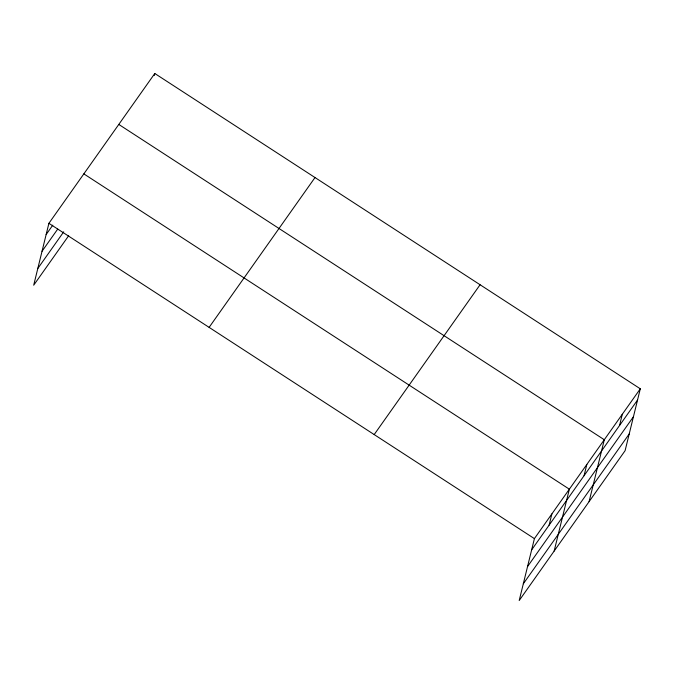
<?xml version="1.0" encoding="UTF-8"?>
<svg xmlns="http://www.w3.org/2000/svg" width="674" height="674" viewBox="0 0 674 674"><rect width="100%" height="100%" fill="white"/><g stroke="black" fill="none" stroke-linecap="round" stroke-linejoin="round"><path stroke-width="1.01" d="M640.3 388.797L534.406 538.627L519.207 600.509L625.101 450.679L640.3 388.797L154.793 73.491L48.899 223.321L33.7 285.203L68.647 235.757M154.287 75.53L154.793 73.491M549.125 525.139L551.88 513.908M554.154 551.062L569.353 489.181L83.846 173.875M584.063 475.701L586.827 464.462M589.101 501.625L604.3 439.743L118.784 124.429M619.541 425.505L622.296 414.266M46.144 234.56L52.766 225.175M42.032 251.267L57.703 229.101M37.803 268.488L63.71 231.831M209.117 327.37L315.011 177.54M374.188 434.578L480.082 284.748M531.651 549.866L637.537 400.036M527.54 566.581L633.434 416.743M523.31 583.794L629.204 433.963M48.899 223.321L534.406 538.627"/></g></svg>
